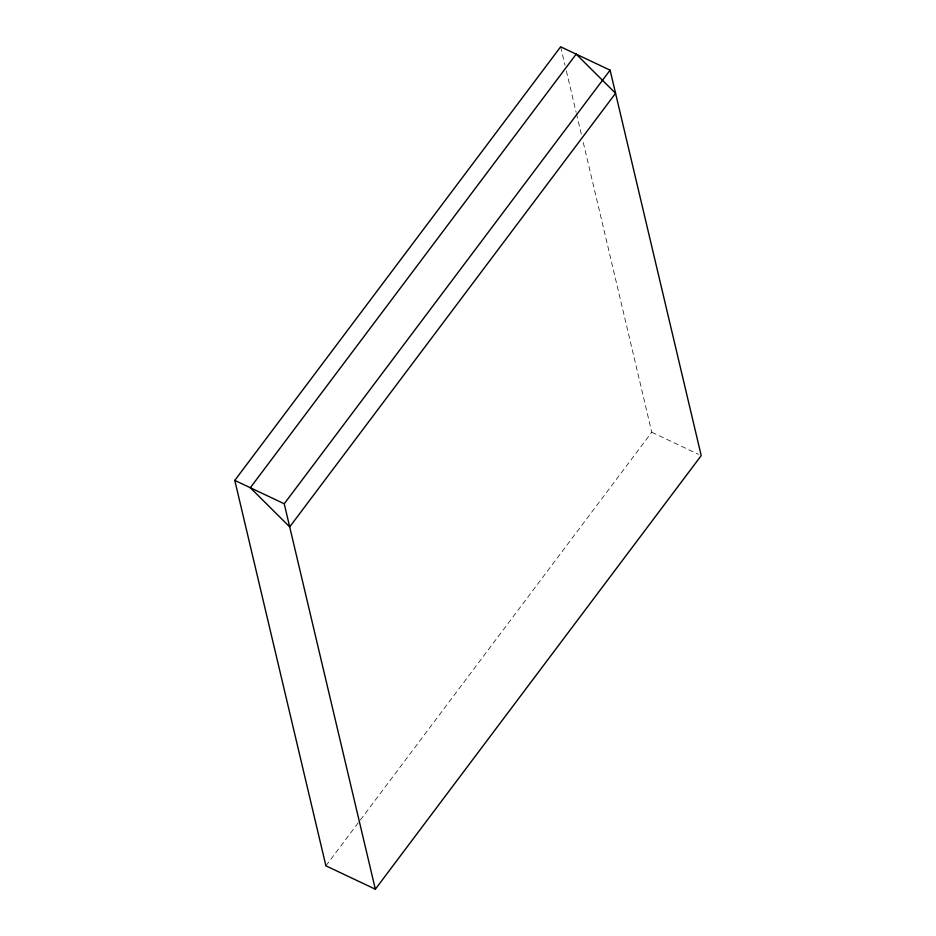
<?xml version="1.0" encoding="UTF-8"?>
<svg xmlns="http://www.w3.org/2000/svg" width="936" height="936" viewBox="0 0 936 936"><rect width="100%" height="100%" fill="white"/><g stroke="black" fill="none" stroke-linecap="round" stroke-linejoin="round"><path stroke-width="0.7" stroke-dasharray="4.68 3.51" d="M325.904 865.835L651.772 432.233L582.847 140.669M651.772 432.233L698.607 454.381M560.652 46.8L565.028 65.286M566.374 70.984L576.12 112.226M576.459 113.642L581.502 134.983"/><path stroke-width="1.4" d="M234.784 480.39L560.652 46.8L610.096 70.165L701.216 455.61L375.348 889.2L325.904 865.835L234.784 480.39L284.228 503.767L375.348 889.2M284.228 503.767L610.096 70.165M576.19 54.148L250.321 487.738L289.704 526.886L615.572 93.296L576.19 54.148"/></g></svg>
